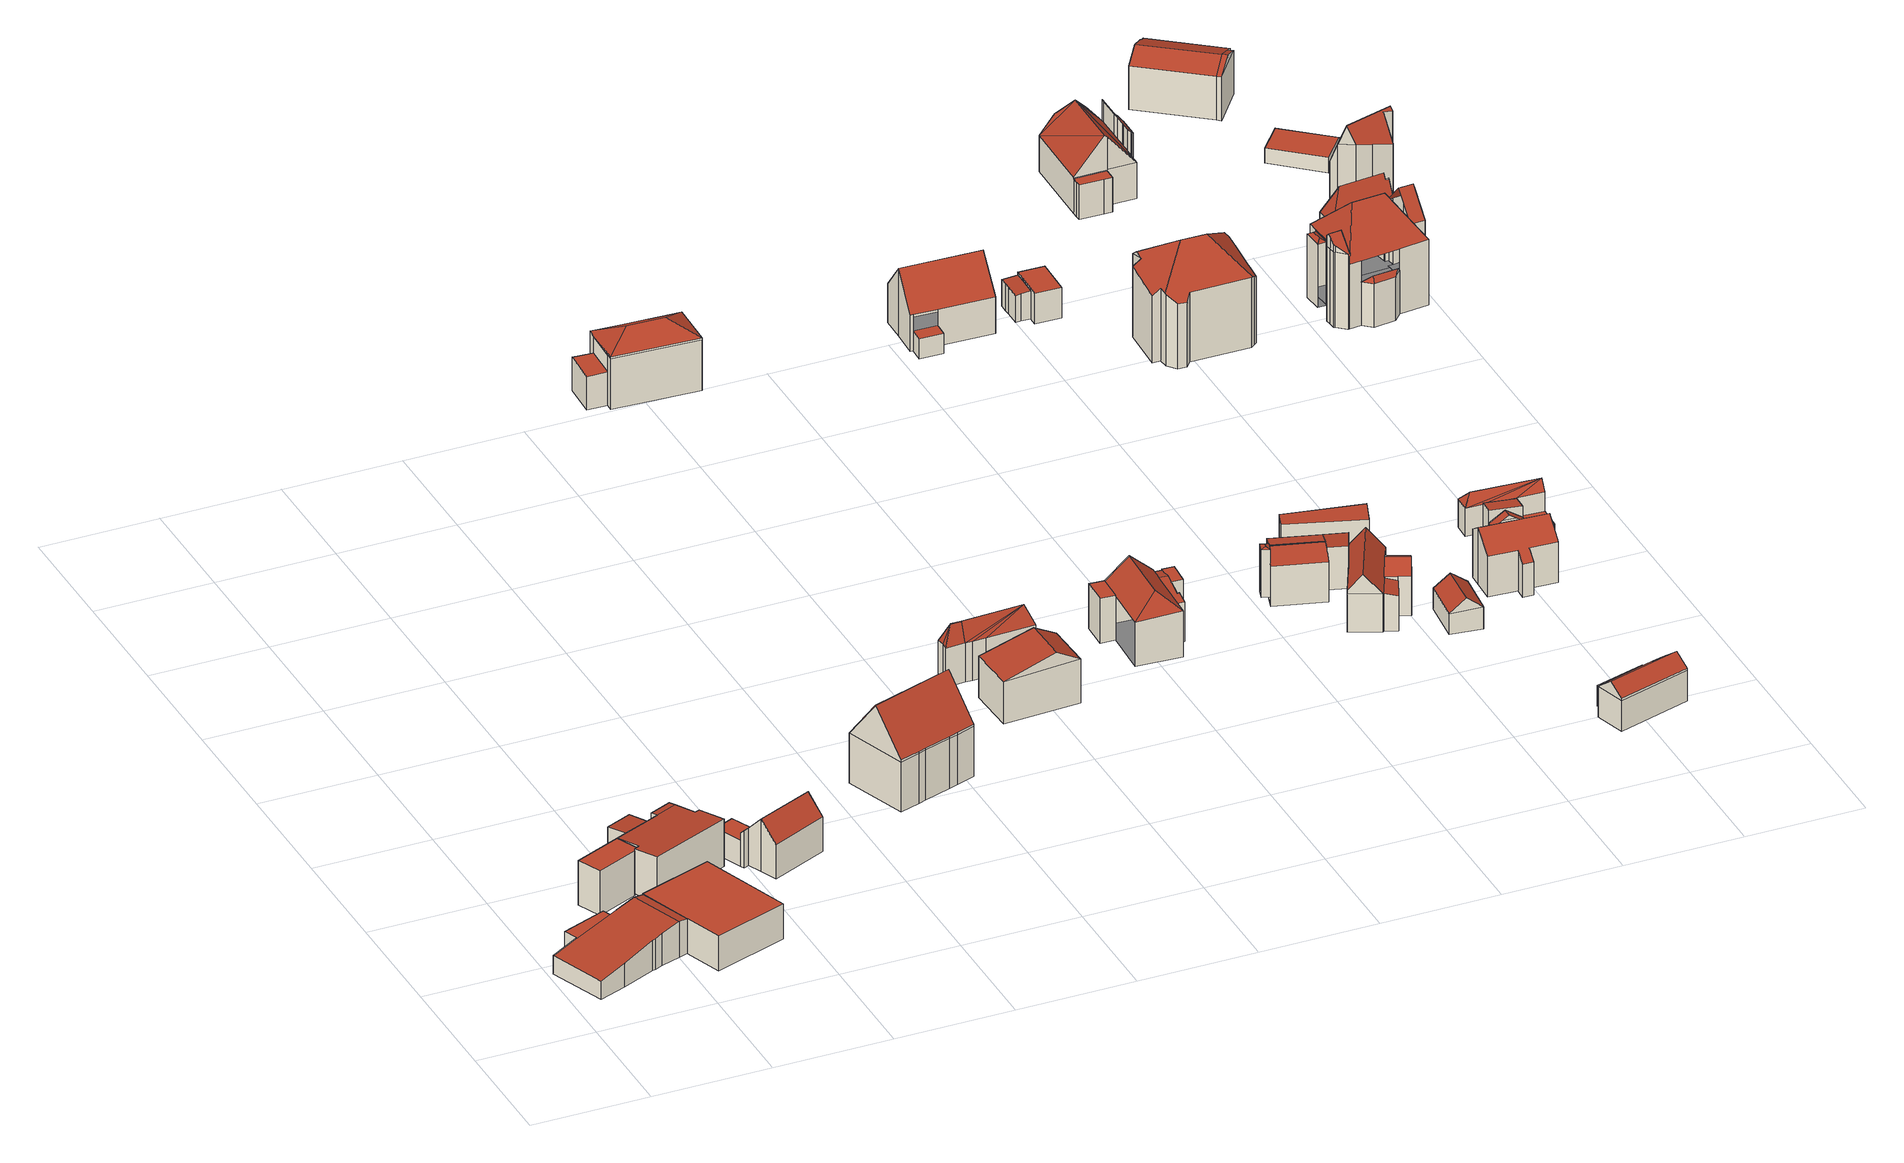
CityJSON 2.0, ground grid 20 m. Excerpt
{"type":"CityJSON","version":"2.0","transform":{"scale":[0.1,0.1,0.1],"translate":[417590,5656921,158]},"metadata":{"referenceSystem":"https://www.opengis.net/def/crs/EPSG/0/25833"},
"CityObjects":{
"building1":{"type":"Building","attributes":{"Gemeindeschluessel":14612000,"Geometrietyp2DReferenz":"3000","function":"31001_9998","roofType":"9999"},"children":["building1-1","building1-2","building1-3"]},
"building1-1":{"type":"BuildingPart","attributes":{"Dachtyp_tdc":"tdcGableRoof","Dachneigung":10.63,"QualitaetDacherkennung":20,"Geometrietyp2DReferenz":"3000","measuredHeight":6.33,"roofType":"3100"},"parents":["building1"],"geometry":[{"type":"MultiSurface","lod":"2","boundaries":[[[0,1,2,3]],[[1,4,5,2]],[[4,6,7,5]],[[6,8,9,7]],[[8,10,11,9]],[[10,12,13,11]],[[12,14,15,13]],[[16,17,18,19,20]],[[17,21,22,18]],[[21,23,24,22]],[[0,25,23,21]],[[25,0,3,26]],[[21,17,16,27,28,14,12,10,8,6,4,1,0]],[[3,2,5,7,9,11,13,15,29,19,18,22,24,26]]],"semantics":{"surfaces":[{"type":"WallSurface"},{"type":"RoofSurface"},{"type":"GroundSurface"}],"values":[0,0,0,0,0,0,0,0,0,0,1,0,1,2]}}]},
"building1-2":{"type":"BuildingPart","attributes":{"Dachtyp_tdc":"tdcPolyFlatRoof","Dachneigung":0,"QualitaetDacherkennung":74,"Geometrietyp2DReferenz":"3000","measuredHeight":4.23,"roofType":"1000"},"parents":["building1"],"geometry":[{"type":"MultiSurface","lod":"2","boundaries":[[[30,31,32,15,14]],[[31,33,34,32]],[[33,35,18,34]],[[35,20,19,18]],[[20,35,33,31,30,36,27]],[[29,15,32,34,18,19]]],"semantics":{"surfaces":[{"type":"WallSurface"},{"type":"RoofSurface"},{"type":"GroundSurface"}],"values":[0,0,0,0,1,2]}}]},
"building1-3":{"type":"BuildingPart","attributes":{"Dachtyp_tdc":"tdcPolyFlatRoof","Dachneigung":0,"QualitaetDacherkennung":78,"Geometrietyp2DReferenz":"3000","measuredHeight":6.19,"roofType":"1000"},"parents":["building1"],"geometry":[{"type":"MultiSurface","lod":"2","boundaries":[[[37,38,39,40]],[[38,41,25,26,39]],[[42,43,44,24,23]],[[43,37,40,44]],[[43,42,41,38,37]],[[40,39,26,24,44]]],"semantics":{"surfaces":[{"type":"WallSurface"},{"type":"RoofSurface"},{"type":"GroundSurface"}],"values":[0,0,0,0,1,2]}}]},
"building2":{"type":"Building","attributes":{"Dachtyp_tdc":"tdcPolyFlatRoof","Gemeindeschluessel":14612000,"Dachneigung":0,"QualitaetDacherkennung":51,"Geometrietyp2DReferenz":"3000","measuredHeight":7.93,"function":"31001_9998","roofType":"1000"},"geometry":[{"type":"Solid","lod":"2","boundaries":[[[[45,46,47,48]],[[46,49,50,47]],[[49,51,52,50]],[[51,53,54,52]],[[53,45,48,54]],[[53,51,49,46,45]],[[48,47,50,52,54]]]],"semantics":{"surfaces":[{"type":"WallSurface"},{"type":"RoofSurface"},{"type":"GroundSurface"}],"values":[[0,0,0,0,0,1,2]]}}]},
"building3":{"type":"Building","attributes":{"Dachtyp_tdc":"tdcPolyFlatRoof","Gemeindeschluessel":14612000,"Dachneigung":5.82,"QualitaetDacherkennung":84,"Geometrietyp2DReferenz":"3000","measuredHeight":3.31,"function":"31001_9998","roofType":"2100"},"geometry":[{"type":"Solid","lod":"2","boundaries":[[[[55,56,57,58]],[[56,59,60,57]],[[59,61,62,60]],[[61,55,58,62]],[[61,59,56,55]],[[58,57,60,62]]]],"semantics":{"surfaces":[{"type":"WallSurface"},{"type":"RoofSurface"},{"type":"GroundSurface"}],"values":[[0,0,0,0,1,2]]}}]},
"building4":{"type":"Building","attributes":{"Gemeindeschluessel":14612000,"Geometrietyp2DReferenz":"3000","function":"31001_9998","roofType":"9999"},"children":["building4-1","building4-2"]},
"building4-1":{"type":"BuildingPart","attributes":{"Dachtyp_tdc":"tdcPolyFlatRoof","Dachneigung":6.42,"QualitaetDacherkennung":58,"Geometrietyp2DReferenz":"3000","measuredHeight":7.51,"roofType":"2100"},"parents":["building4"],"geometry":[{"type":"MultiSurface","lod":"2","boundaries":[[[63,64,65,66]],[[64,67,68,65]],[[67,69,70,68]],[[69,67,64,63]],[[66,65,68,70]]],"semantics":{"surfaces":[{"type":"WallSurface"},{"type":"RoofSurface"},{"type":"GroundSurface"}],"values":[0,0,0,1,2]}}]},
"building4-2":{"type":"BuildingPart","attributes":{"Dachtyp_tdc":"tdcPolyFlatRoof","Dachneigung":5.63,"QualitaetDacherkennung":67,"Geometrietyp2DReferenz":"3000","measuredHeight":8.42,"roofType":"2100"},"parents":["building4"],"geometry":[{"type":"MultiSurface","lod":"2","boundaries":[[[71,72,73,74]],[[72,75,76,73]],[[75,49,77,76]],[[49,55,78,77]],[[55,61,79,78]],[[61,63,66,79]],[[69,80,81,70]],[[80,82,83,81]],[[82,84,85,83]],[[84,71,74,85]],[[84,82,80,69,63,61,55,49,75,72,71]],[[74,73,76,77,78,79,66,70,81,83,85]]],"semantics":{"surfaces":[{"type":"WallSurface"},{"type":"RoofSurface"},{"type":"GroundSurface"}],"values":[0,0,0,0,0,0,0,0,0,0,1,2]}}]},
"building5":{"type":"Building","attributes":{"Gemeindeschluessel":14612000,"Geometrietyp2DReferenz":"3000","function":"31001_9998","roofType":"9999"},"children":["building5-1","building5-2"]},
"building5-1":{"type":"BuildingPart","attributes":{"Dachtyp_tdc":"tdcGableRoof","Dachneigung":46.03,"QualitaetDacherkennung":77,"Geometrietyp2DReferenz":"3000","measuredHeight":9.3,"roofType":"3100"},"parents":["building5"],"geometry":[{"type":"MultiSurface","lod":"2","boundaries":[[[86,87,88,89,90]],[[87,91,92,88]],[[91,93,94,92]],[[93,95,96,94]],[[95,97,98,96]],[[97,99,100,98]],[[99,101,102,100]],[[101,103,104,105,102]],[[97,95,93,91]],[[91,87,86,103,101,99,97]],[[105,89,88,92,94,96,98,100,102]]],"semantics":{"surfaces":[{"type":"WallSurface"},{"type":"RoofSurface"},{"type":"GroundSurface"}],"values":[0,0,0,0,0,0,0,0,1,1,2]}}]},
"building5-2":{"type":"BuildingPart","attributes":{"Dachtyp_tdc":"tdcPolyFlatRoof","Dachneigung":0,"QualitaetDacherkennung":67,"Geometrietyp2DReferenz":"3000","measuredHeight":4.67,"roofType":"1000"},"parents":["building5"],"geometry":[{"type":"MultiSurface","lod":"2","boundaries":[[[104,106,107,105]],[[106,108,109,107]],[[106,104,90,108]],[[109,89,105,107]],[[108,90,89,109]]],"semantics":{"surfaces":[{"type":"WallSurface"},{"type":"RoofSurface"},{"type":"GroundSurface"}],"values":[0,0,1,2,0]}}]},
"building6":{"type":"Building","attributes":{"Dachtyp_tdc":"tdcFreeFormRoof","Gemeindeschluessel":14612000,"Dachneigung":52.58,"QualitaetDacherkennung":68,"Geometrietyp2DReferenz":"3000","measuredHeight":16.44,"function":"31001_9998","roofType":"5000"},"geometry":[{"type":"Solid","lod":"2","boundaries":[[[[110,111,112,113]],[[111,114,115,112]],[[114,116,117,115]],[[116,118,119,117]],[[118,120,121,119]],[[120,122,123,121]],[[122,124,125,123]],[[124,110,113,125]],[[110,124,126,127]],[[126,128,129,130,131,132,133,127]],[[110,127,133,111]],[[111,133,132,114]],[[114,132,131,116]],[[116,131,130,118]],[[118,130,129,120]],[[120,129,128,122]],[[122,128,126,124]],[[113,112,115,117,119,121,123,125]]]],"semantics":{"surfaces":[{"type":"WallSurface"},{"type":"RoofSurface"},{"type":"GroundSurface"}],"values":[[0,0,0,0,0,0,0,0,1,1,0,0,0,0,0,0,0,2]]}}]},
"building7":{"type":"Building","attributes":{"Gemeindeschluessel":14612000,"Geometrietyp2DReferenz":"3000","function":"31001_9998","roofType":"9999"},"children":["building7-1","building7-2","building7-3"]},
"building7-1":{"type":"BuildingPart","attributes":{"Dachtyp_tdc":"tdcPolyFlatRoof","Dachneigung":4.5,"QualitaetDacherkennung":68,"Geometrietyp2DReferenz":"3000","measuredHeight":5.54,"roofType":"2100"},"parents":["building7"],"geometry":[{"type":"MultiSurface","lod":"2","boundaries":[[[134,135,136,137]],[[135,138,139,136]],[[140,134,137,141]],[[140,138,135,134]],[[137,136,139,141]]],"semantics":{"surfaces":[{"type":"WallSurface"},{"type":"RoofSurface"},{"type":"GroundSurface"}],"values":[0,0,0,1,2]}}]},
"building7-2":{"type":"BuildingPart","attributes":{"Dachtyp_tdc":"tdcHipRoof","Dachneigung":31,"QualitaetDacherkennung":92,"Geometrietyp2DReferenz":"3000","measuredHeight":11.63,"roofType":"3200"},"parents":["building7"],"geometry":[{"type":"MultiSurface","lod":"2","boundaries":[[[142,143,144,145,146]],[[147,148,149,150,151]],[[148,152,140,141,149]],[[153,154,155,139,138]],[[154,156,157,155]],[[156,142,146,157]],[[148,147,158,159,160]],[[161,154,162]],[[159,161,162,160]],[[154,153,152,148,160,162]],[[156,161,159,142]],[[154,161,156]],[[142,159,158,143]],[[143,158,147]],[[146,145,150,149,141,139,155,157]]],"semantics":{"surfaces":[{"type":"WallSurface"},{"type":"RoofSurface"},{"type":"GroundSurface"}],"values":[0,0,0,0,0,0,1,1,1,1,0,0,0,0,2]}}]},
"building7-3":{"type":"BuildingPart","attributes":{"Dachtyp_tdc":"tdcPolyFlatRoof","Dachneigung":0,"QualitaetDacherkennung":64,"Geometrietyp2DReferenz":"3000","measuredHeight":5.93,"roofType":"1000"},"parents":["building7"],"geometry":[{"type":"MultiSurface","lod":"2","boundaries":[[[163,164,165,166]],[[164,151,150,165]],[[144,163,166,145]],[[144,151,164,163]],[[166,165,150,145]]],"semantics":{"surfaces":[{"type":"WallSurface"},{"type":"RoofSurface"},{"type":"GroundSurface"}],"values":[0,0,0,1,2]}}]},
"building8":{"type":"Building","attributes":{"Dachtyp_tdc":"tdcFreeFormRoof","Gemeindeschluessel":14612000,"Dachneigung":68.74,"QualitaetDacherkennung":5,"Geometrietyp2DReferenz":"3000","measuredHeight":10.21,"function":"31001_9998","roofType":"5000"},"geometry":[{"type":"Solid","lod":"2","boundaries":[[[[167,168,169,170]],[[168,171,172,169]],[[171,173,174,172]],[[173,175,176,174]],[[175,177,178,176]],[[177,179,180,178]],[[179,181,182,180]],[[181,183,184,182]],[[183,185,186,184]],[[185,167,170,186]],[[167,187,188]],[[185,187,167]],[[183,187,185]],[[187,183,181]],[[187,181,179]],[[179,188,187]],[[179,189,188]],[[177,189,179]],[[175,189,177]],[[189,175,173]],[[190,189,173,171]],[[190,171,168]],[[188,189,190,168,167]],[[170,169,172,174,176,178,180,182,184,186]]]],"semantics":{"surfaces":[{"type":"WallSurface"},{"type":"RoofSurface"},{"type":"GroundSurface"}],"values":[[0,0,0,0,0,0,0,0,0,0,1,1,1,1,1,1,1,1,1,1,1,1,1,2]]}}]},
"building9":{"type":"Building","attributes":{"Dachtyp_tdc":"tdcHipAndGableRoof","Gemeindeschluessel":14612000,"Dachneigung":16.81,"QualitaetDacherkennung":44,"Geometrietyp2DReferenz":"3000","measuredHeight":10.06,"function":"31001_9998","roofType":"5000"},"geometry":[{"type":"Solid","lod":"2","boundaries":[[[[191,192,193,194]],[[192,195,196,193]],[[195,197,198,196]],[[197,191,194,198]],[[195,192,199]],[[191,197,200]],[[192,191,200,199]],[[197,195,199,200]],[[194,193,196,198]]]],"semantics":{"surfaces":[{"type":"WallSurface"},{"type":"RoofSurface"},{"type":"GroundSurface"}],"values":[[0,0,0,0,1,0,1,1,2]]}}]},
"building10":{"type":"Building","attributes":{"Gemeindeschluessel":14612000,"Geometrietyp2DReferenz":"3000","function":"31001_9998","roofType":"9999"},"children":["building10-1","building10-2","building10-3","building10-4"]},
"building10-1":{"type":"BuildingPart","attributes":{"Dachtyp_tdc":"tdcPolyFlatRoof","Dachneigung":0,"QualitaetDacherkennung":76,"Geometrietyp2DReferenz":"3000","measuredHeight":7.84,"roofType":"1000"},"parents":["building10"],"geometry":[{"type":"MultiSurface","lod":"2","boundaries":[[[201,202,203,204]],[[202,205,206,203]],[[207,201,204,208,209]],[[207,210,211,205,202,201]],[[204,203,206,212,208]]],"semantics":{"surfaces":[{"type":"WallSurface"},{"type":"RoofSurface"},{"type":"GroundSurface"}],"values":[0,0,0,1,2]}}]},
"building10-2":{"type":"BuildingPart","attributes":{"Dachtyp_tdc":"tdcHipAndGableRoof","Dachneigung":41.83,"QualitaetDacherkennung":88,"Geometrietyp2DReferenz":"3000","measuredHeight":11.37,"roofType":"5000"},"parents":["building10"],"geometry":[{"type":"MultiSurface","lod":"2","boundaries":[[[213,214,215,216]],[[217,218,219,220,221]],[[214,213,222]],[[218,217,223]],[[213,224,225,226,218,223,222]],[[217,227,214,222,223]],[[220,228,229,216,215,230,221]]],"semantics":{"surfaces":[{"type":"WallSurface"},{"type":"RoofSurface"},{"type":"GroundSurface"}],"values":[0,0,1,0,1,1,2]}}]},
"building10-3":{"type":"BuildingPart","attributes":{"Dachtyp_tdc":"tdcPolyFlatRoof","Dachneigung":0,"QualitaetDacherkennung":73,"Geometrietyp2DReferenz":"3000","measuredHeight":7.86,"roofType":"1000"},"parents":["building10"],"geometry":[{"type":"MultiSurface","lod":"2","boundaries":[[[231,232,233,230,227]],[[232,234,235,233]],[[234,236,217,221,235]],[[236,234,232,231]],[[230,233,235,221]]],"semantics":{"surfaces":[{"type":"WallSurface"},{"type":"RoofSurface"},{"type":"GroundSurface"}],"values":[0,0,0,1,2]}}]},
"building10-4":{"type":"BuildingPart","attributes":{"Dachtyp_tdc":"tdcGableRoof","Dachneigung":10.78,"QualitaetDacherkennung":42,"Geometrietyp2DReferenz":"3000","measuredHeight":8.13,"roofType":"3100"},"parents":["building10"],"geometry":[{"type":"MultiSurface","lod":"2","boundaries":[[[237,238,206,205]],[[237,239,240,238]],[[239,241,242,240]],[[241,243,229,242]],[[219,209,208,220]],[[244,224,243,241,239,237,205,245]],[[245,210,209,219,226,244]],[[212,206,238,240,242,229,228,220,208]]],"semantics":{"surfaces":[{"type":"WallSurface"},{"type":"RoofSurface"},{"type":"GroundSurface"}],"values":[0,0,0,0,0,1,1,2]}}]},
"building11":{"type":"Building","attributes":{"Gemeindeschluessel":14612000,"Geometrietyp2DReferenz":"3000","function":"31001_9998","roofType":"9999"},"children":["building11-1","building11-2"]},
"building11-1":{"type":"BuildingPart","attributes":{"Dachtyp_tdc":"tdcPolyFlatRoof","Dachneigung":0,"QualitaetDacherkennung":66,"Geometrietyp2DReferenz":"3000","measuredHeight":3.44,"roofType":"1000"},"parents":["building11"],"geometry":[{"type":"MultiSurface","lod":"2","boundaries":[[[246,247,248,249]],[[247,250,251,248]],[[252,253,254,255]],[[253,246,249,254]],[[253,252,250,247,246]],[[249,248,251,255,254]]],"semantics":{"surfaces":[{"type":"WallSurface"},{"type":"RoofSurface"},{"type":"GroundSurface"}],"values":[0,0,0,0,1,2]}}]},
"building11-2":{"type":"BuildingPart","attributes":{"Dachtyp_tdc":"tdcGableRoof","Dachneigung":49.55,"QualitaetDacherkennung":73,"Geometrietyp2DReferenz":"3000","measuredHeight":11.95,"roofType":"3100"},"parents":["building11"],"geometry":[{"type":"MultiSurface","lod":"2","boundaries":[[[256,257,258,259]],[[257,260,254,258]],[[260,261,252,255,254]],[[262,263,264,251,250]],[[263,265,266,264]],[[265,267,268,266]],[[267,269,270,268]],[[269,256,259,270]],[[265,263,262,261,260,257,256]],[[256,269,267,265]],[[259,258,254,255,251,264,266,268,270]]],"semantics":{"surfaces":[{"type":"WallSurface"},{"type":"RoofSurface"},{"type":"GroundSurface"}],"values":[0,0,0,0,0,0,0,0,1,1,2]}}]},
"building12":{"type":"Building","attributes":{"Dachtyp_tdc":"tdcPolyFlatRoof","Gemeindeschluessel":14612000,"Dachneigung":4.92,"QualitaetDacherkennung":69,"Geometrietyp2DReferenz":"3000","measuredHeight":4.92,"function":"31001_9998","roofType":"2100"},"geometry":[{"type":"Solid","lod":"2","boundaries":[[[[271,272,273,274]],[[272,275,276,273]],[[275,277,278,276]],[[277,279,280,278]],[[279,281,282,280]],[[281,283,284,282]],[[283,285,286,284]],[[285,287,288,286]],[[287,271,274,288]],[[287,285,283,281,279,277,275,272,271]],[[274,273,276,278,280,282,284,286,288]]]],"semantics":{"surfaces":[{"type":"WallSurface"},{"type":"RoofSurface"},{"type":"GroundSurface"}],"values":[[0,0,0,0,0,0,0,0,0,1,2]]}}]},
"building13":{"type":"Building","attributes":{"Dachtyp_tdc":"tdcPolyFlatRoof","Gemeindeschluessel":14612000,"Dachneigung":0,"QualitaetDacherkennung":86,"Geometrietyp2DReferenz":"3000","measuredHeight":5.42,"function":"31001_9998","roofType":"1000"},"geometry":[{"type":"Solid","lod":"2","boundaries":[[[[289,290,288,291]],[[290,292,286,288]],[[292,293,284,286]],[[293,294,295,284]],[[294,296,297,295]],[[296,289,291,297]],[[296,294,293,292,290,289]],[[291,288,286,284,295,297]]]],"semantics":{"surfaces":[{"type":"WallSurface"},{"type":"RoofSurface"},{"type":"GroundSurface"}],"values":[[0,0,0,0,0,0,1,2]]}}]},
"building14":{"type":"Building","attributes":{"Dachtyp_tdc":"tdcFreeFormRoof","Gemeindeschluessel":14612000,"Dachneigung":23,"QualitaetDacherkennung":28,"Geometrietyp2DReferenz":"3000","measuredHeight":8.69,"function":"31001_9998","roofType":"5000"},"geometry":[{"type":"Solid","lod":"2","boundaries":[[[[298,299,300,301]],[[299,302,303,300]],[[302,304,305,303]],[[304,298,301,305]],[[306,307,304,302]],[[306,302,299]],[[307,306,299,298]],[[307,298,304]],[[301,300,303,305]]]],"semantics":{"surfaces":[{"type":"WallSurface"},{"type":"RoofSurface"},{"type":"GroundSurface"}],"values":[[0,0,0,0,1,1,1,1,2]]}}]},
"building15":{"type":"Building","attributes":{"Dachtyp_tdc":"tdcGableRoof","Gemeindeschluessel":14612000,"Dachneigung":14.79,"QualitaetDacherkennung":58,"Geometrietyp2DReferenz":"3000","measuredHeight":8.13,"function":"31001_9998","roofType":"3100"},"geometry":[{"type":"Solid","lod":"2","boundaries":[[[[308,309,310]],[[311,312,313]],[[314,315,316,317,318,319,320,321]],[[308,310,315,314]],[[310,322,316,315]],[[322,323,317,316]],[[323,324,318,317]],[[324,325,319,318]],[[325,311,320,319]],[[311,313,321,320]],[[313,308,314,321]],[[313,312,326,327,328,309,308]],[[329,330,327,326,331]],[[324,329,331,325]],[[325,331,326,312,311]],[[323,330,329,324]],[[322,328,327,330,323]],[[310,309,328,322]]]],"semantics":{"surfaces":[{"type":"WallSurface"},{"type":"GroundSurface"},{"type":"RoofSurface"}],"values":[[0,0,1,0,0,0,0,0,0,0,0,2,2,0,0,0,0,0]]}}]},
"building16":{"type":"Building","attributes":{"Dachtyp_tdc":"tdcPolyFlatRoof","Gemeindeschluessel":14612000,"Dachneigung":4.11,"QualitaetDacherkennung":66,"Geometrietyp2DReferenz":"3000","measuredHeight":5.34,"function":"31001_9998","roofType":"2100"},"geometry":[{"type":"Solid","lod":"2","boundaries":[[[[332,333,334,335]],[[333,336,337,334]],[[336,338,339,337]],[[338,332,335,339]],[[338,336,333,332]],[[335,334,337,339]]]],"semantics":{"surfaces":[{"type":"WallSurface"},{"type":"RoofSurface"},{"type":"GroundSurface"}],"values":[[0,0,0,0,1,2]]}}]},
"building17":{"type":"Building","attributes":{"Dachtyp_tdc":"tdcPolyFlatRoof","Gemeindeschluessel":14612000,"Dachneigung":7.61,"QualitaetDacherkennung":61,"Geometrietyp2DReferenz":"3000","measuredHeight":7.52,"function":"31001_9998","roofType":"2100"},"geometry":[{"type":"Solid","lod":"2","boundaries":[[[[340,341,342,343]],[[341,332,344,342]],[[332,345,346,344]],[[345,347,348,346]],[[347,340,343,348]],[[347,345,332,341,340]],[[343,342,344,346,348]]]],"semantics":{"surfaces":[{"type":"WallSurface"},{"type":"RoofSurface"},{"type":"GroundSurface"}],"values":[[0,0,0,0,0,1,2]]}}]},
"building18":{"type":"Building","attributes":{"Gemeindeschluessel":14612000,"Geometrietyp2DReferenz":"3000","function":"31001_9998","roofType":"9999"},"children":["building18-1","building18-2","building18-3"]},
"building18-1":{"type":"BuildingPart","attributes":{"Dachtyp_tdc":"tdcGableRoof","Dachneigung":50.15,"QualitaetDacherkennung":68,"Geometrietyp2DReferenz":"3000","measuredHeight":10.22,"roofType":"3100"},"parents":["building18"],"geometry":[{"type":"MultiSurface","lod":"2","boundaries":[[[349,350,351,352]],[[350,353,354,351]],[[353,355,356,354]],[[355,357,358,356]],[[359,360,361,362]],[[360,363,364,361]],[[363,349,352,364]],[[365,366,367,368,369,370]],[[359,371,357,355,369,368,360]],[[353,370,369,355]],[[350,365,370,353]],[[363,367,366,349]],[[360,368,367,363]],[[349,366,365,350]],[[352,351,354,356,358,372,362,361,364]]],"semantics":{"surfaces":[{"type":"WallSurface"},{"type":"RoofSurface"},{"type":"GroundSurface"}],"values":[0,0,0,0,0,0,0,1,1,0,0,0,0,0,2]}}]},
"building18-2":{"type":"BuildingPart","attributes":{"Dachtyp_tdc":"tdcGableRoof","Dachneigung":30.08,"QualitaetDacherkennung":76,"Geometrietyp2DReferenz":"3000","measuredHeight":8.55,"roofType":"3100"},"parents":["building18"],"geometry":[{"type":"MultiSurface","lod":"2","boundaries":[[[373,374,375,358,357]],[[374,376,377,375]],[[376,378,379,380,377]],[[378,376,381,382,383]],[[373,382,381,374]],[[381,376,374]],[[383,382,373]],[[380,372,358,375,377]]],"semantics":{"surfaces":[{"type":"WallSurface"},{"type":"RoofSurface"},{"type":"GroundSurface"}],"values":[0,0,0,1,1,0,0,2]}}]},
"building18-3":{"type":"BuildingPart","attributes":{"Dachtyp_tdc":"tdcPolyFlatRoof","Dachneigung":11.2,"QualitaetDacherkennung":64,"Geometrietyp2DReferenz":"3000","measuredHeight":6.67,"roofType":"2100"},"parents":["building18"],"geometry":[{"type":"MultiSurface","lod":"2","boundaries":[[[384,359,362,385]],[[379,384,385,380]],[[379,371,359,384]],[[385,362,372,380]]],"semantics":{"surfaces":[{"type":"WallSurface"},{"type":"RoofSurface"},{"type":"GroundSurface"}],"values":[0,0,1,2]}}]},
"building19":{"type":"Building","attributes":{"Dachtyp_tdc":"tdcPolyFlatRoof","Gemeindeschluessel":14612000,"Dachneigung":8.12,"QualitaetDacherkennung":77,"Geometrietyp2DReferenz":"3000","measuredHeight":4.49,"function":"31001_9998","roofType":"2100"},"geometry":[{"type":"Solid","lod":"2","boundaries":[[[[386,387,388,389]],[[387,390,391,388]],[[390,392,393,391]],[[392,386,389,393]],[[392,390,387,386]],[[389,388,391,393]]]],"semantics":{"surfaces":[{"type":"WallSurface"},{"type":"RoofSurface"},{"type":"GroundSurface"}],"values":[[0,0,0,0,1,2]]}}]},
"building20":{"type":"Building","attributes":{"Dachtyp_tdc":"tdcFreeFormRoof","Gemeindeschluessel":14612000,"Dachneigung":38.2,"QualitaetDacherkennung":65,"Geometrietyp2DReferenz":"3000","measuredHeight":17.54,"function":"31001_9998","roofType":"5000"},"geometry":[{"type":"Solid","lod":"2","boundaries":[[[[394,395,396,397]],[[395,398,399,396]],[[398,400,401,399]],[[400,402,403,401]],[[402,404,405,403]],[[404,406,407,405]],[[406,408,409,407]],[[408,410,411,409]],[[410,412,413,411]],[[412,414,415,413]],[[414,416,417,415]],[[416,418,419,417]],[[418,420,421,419]],[[420,422,423,421]],[[422,424,425,423]],[[424,426,427,425]],[[426,428,429,427]],[[428,430,431,429]],[[430,432,433,431]],[[432,434,435,433]],[[434,394,397,435]],[[428,426,424,422,420,436,437,438,430]],[[439,440,406,404,402,400,441]],[[437,436,418,416,414,412,410,408,440,439]],[[432,438,437,439,441,398,395,394,434]],[[400,398,441]],[[408,406,440]],[[420,418,436]],[[432,430,438]],[[397,396,399,401,403,405,407,409,411,413,415,417,419,421,423,425,427,429,431,433,435]]]],"semantics":{"surfaces":[{"type":"WallSurface"},{"type":"RoofSurface"},{"type":"GroundSurface"}],"values":[[0,0,0,0,0,0,0,0,0,0,0,0,0,0,0,0,0,0,0,0,0,1,1,1,1,0,0,0,0,2]]}}]},
"building21":{"type":"Building","attributes":{"Dachtyp_tdc":"tdcGableRoof","Gemeindeschluessel":14612000,"Dachneigung":37.98,"QualitaetDacherkennung":92,"Geometrietyp2DReferenz":"3000","measuredHeight":5.88,"function":"31001_9998","roofType":"3100"},"geometry":[{"type":"Solid","lod":"2","boundaries":[[[[442,443,444,445]],[[443,446,447,444]],[[446,448,449,447]],[[448,442,445,449]],[[446,443,450]],[[442,448,451]],[[443,442,451,450]],[[448,446,450,451]],[[445,444,447,449]]]],"semantics":{"surfaces":[{"type":"WallSurface"},{"type":"RoofSurface"},{"type":"GroundSurface"}],"values":[[0,0,0,0,0,0,1,1,2]]}}]},
"building22":{"type":"Building","attributes":{"Gemeindeschluessel":14612000,"Geometrietyp2DReferenz":"3000","function":"31001_9998","roofType":"9999"},"children":["building22-1","building22-2","building22-3"]},
"building22-1":{"type":"BuildingPart","attributes":{"Dachtyp_tdc":"tdcGableAndHippedGRoof","Dachneigung":49.64,"QualitaetDacherkennung":66,"Geometrietyp2DReferenz":"3000","measuredHeight":12.5,"roofType":"9999"},"parents":["building22"],"geometry":[{"type":"MultiSurface","lod":"2","boundaries":[[[452,453,454,455]],[[456,457,458,459]],[[457,460,461,458]],[[460,462,463,461]],[[462,464,465,466,463]],[[467,452,455,468,469]],[[470,471,472,473]],[[474,473,472]],[[475,473,474]],[[474,476,475]],[[453,470,473]],[[473,460,457,456,453]],[[475,477,478,460,473]],[[464,477,475,476,467]],[[462,478,477,464]],[[467,476,474,452]],[[452,474,472,471,470,453]],[[460,478,462]],[[455,454,459,458,461,463,466,468]]],"semantics":{"surfaces":[{"type":"WallSurface"},{"type":"RoofSurface"},{"type":"GroundSurface"}],"values":[0,0,0,0,0,0,1,1,1,1,1,1,1,0,0,0,0,0,2]}}]},
"building22-2":{"type":"BuildingPart","attributes":{"Dachtyp_tdc":"tdcPolyFlatRoof","Dachneigung":0,"QualitaetDacherkennung":69,"Geometrietyp2DReferenz":"3000","measuredHeight":6.09,"roofType":"1000"},"parents":["building22"],"geometry":[{"type":"MultiSurface","lod":"2","boundaries":[[[465,479,480,466]],[[479,481,482,480]],[[481,483,484,482]],[[483,485,486,484]],[[485,469,468,486]],[[469,485,483,481,479,465]],[[466,480,482,484,486,468]]],"semantics":{"surfaces":[{"type":"WallSurface"},{"type":"RoofSurface"},{"type":"GroundSurface"}],"values":[0,0,0,0,0,1,2]}}]},
"building22-3":{"type":"BuildingPart","attributes":{"Dachtyp_tdc":"tdcPolyFlatRoof","Dachneigung":46.26,"QualitaetDacherkennung":83,"Geometrietyp2DReferenz":"3000","measuredHeight":10.06,"roofType":"2100"},"parents":["building22"],"geometry":[{"type":"MultiSurface","lod":"2","boundaries":[[[487,488,489,454,453]],[[488,490,491,489]],[[490,492,493,491]],[[492,494,495,493]],[[494,496,497,495]],[[496,498,499,497]],[[498,500,501,499]],[[500,502,503,501]],[[502,504,456,459,503]],[[504,502,500,498,496,494,492,490,488,487]],[[454,489,491,493,495,497,499,501,503,459]]],"semantics":{"surfaces":[{"type":"WallSurface"},{"type":"RoofSurface"},{"type":"GroundSurface"}],"values":[0,0,0,0,0,0,0,0,0,1,2]}}]},
"building23":{"type":"Building","attributes":{"Gemeindeschluessel":14612000,"Geometrietyp2DReferenz":"3000","function":"31001_9998","roofType":"9999"},"children":["building23-1","building23-2"]},
"building23-1":{"type":"BuildingPart","attributes":{"Dachtyp_tdc":"tdcPolyFlatRoof","Dachneigung":6.66,"QualitaetDacherkennung":57,"Geometrietyp2DReferenz":"3000","measuredHeight":3.93,"roofType":"2100"},"parents":["building23"],"geometry":[{"type":"MultiSurface","lod":"2","boundaries":[[[505,506,507,508]],[[506,509,510,507]],[[509,511,512,510]],[[509,506,505,511]],[[512,508,507,510]]],"semantics":{"surfaces":[{"type":"WallSurface"},{"type":"RoofSurface"},{"type":"GroundSurface"}],"values":[0,0,0,1,2]}}]},
"building23-2":{"type":"BuildingPart","attributes":{"Dachtyp_tdc":"tdcGableRoof","Dachneigung":37.58,"QualitaetDacherkennung":73,"Geometrietyp2DReferenz":"3000","measuredHeight":7.67,"roofType":"3100"},"parents":["building23"],"geometry":[{"type":"MultiSurface","lod":"2","boundaries":[[[513,514,515,516]],[[514,517,505,508,515]],[[518,519,520,512,511]],[[519,521,522,520]],[[521,513,516,522]],[[523,524,525,526]],[[517,514,525,524,519,518]],[[513,526,525,514]],[[521,523,526,513]],[[519,524,523,521]],[[516,515,508,512,520,522]]],"semantics":{"surfaces":[{"type":"WallSurface"},{"type":"RoofSurface"},{"type":"GroundSurface"}],"values":[0,0,0,0,0,1,1,0,0,0,2]}}]},
"building24":{"type":"Building","attributes":{"Gemeindeschluessel":14612000,"Geometrietyp2DReferenz":"3000","function":"31001_9998","roofType":"9999"},"children":["building24-1","building24-2"]},
"building24-1":{"type":"BuildingPart","attributes":{"Dachtyp_tdc":"tdcGableRoof","Dachneigung":37.1,"QualitaetDacherkennung":83,"Geometrietyp2DReferenz":"3000","measuredHeight":10.08,"roofType":"3100"},"parents":["building24"],"geometry":[{"type":"MultiSurface","lod":"2","boundaries":[[[527,528,529,530,531]],[[528,532,533,529]],[[532,534,535,533]],[[534,536,537,535]],[[536,538,539,537]],[[538,540,541,539]],[[540,542,543,541]],[[542,544,545,543]],[[544,546,547,545]],[[546,548,549,547]],[[548,550,551,549]],[[550,552,553,551]],[[552,554,553]],[[548,546,544,542,540,538,536,534]],[[534,532,528,527,555,556,552,550,548]],[[530,529,533,535,537,539,541,543,545,547,549,551,553]]],"semantics":{"surfaces":[{"type":"WallSurface"},{"type":"RoofSurface"},{"type":"GroundSurface"}],"values":[0,0,0,0,0,0,0,0,0,0,0,0,0,1,1,2]}}]},
"building24-2":{"type":"BuildingPart","attributes":{"Dachtyp_tdc":"tdcGableRoof","Dachneigung":34.43,"QualitaetDacherkennung":84,"Geometrietyp2DReferenz":"3000","measuredHeight":9.71,"roofType":"3100"},"parents":["building24"],"geometry":[{"type":"MultiSurface","lod":"2","boundaries":[[[557,531,530,558]],[[554,559,560,553]],[[559,557,558,560]],[[557,559,561]],[[531,557,561,562,555]],[[559,554,556,562,561]],[[558,530,553,560]]],"semantics":{"surfaces":[{"type":"WallSurface"},{"type":"RoofSurface"},{"type":"GroundSurface"}],"values":[0,0,0,0,1,1,2]}}]},
"building25":{"type":"Building","attributes":{"Dachtyp_tdc":"tdcPolyFlatRoof","Gemeindeschluessel":14612000,"Dachneigung":4.06,"QualitaetDacherkennung":69,"Geometrietyp2DReferenz":"3000","measuredHeight":7.37,"function":"31001_9998","roofType":"2100"},"geometry":[{"type":"Solid","lod":"2","boundaries":[[[[563,564,565,566]],[[564,567,568,565]],[[567,569,570,568]],[[569,563,566,570]],[[569,567,564,563]],[[566,565,568,570]]]],"semantics":{"surfaces":[{"type":"WallSurface"},{"type":"RoofSurface"},{"type":"GroundSurface"}],"values":[[0,0,0,0,1,2]]}}]},
"building26":{"type":"Building","attributes":{"Dachtyp_tdc":"tdcFreeFormRoof","Gemeindeschluessel":14612000,"Dachneigung":50.95,"QualitaetDacherkennung":31,"Geometrietyp2DReferenz":"3000","measuredHeight":6.7,"function":"31001_9998","roofType":"5000"},"geometry":[{"type":"Solid","lod":"2","boundaries":[[[[571,572,573,574]],[[572,575,576,573]],[[575,577,578,576]],[[577,579,580,578]],[[579,581,582,580]],[[581,571,574,582]],[[583,579,577]],[[584,583,577]],[[584,577,575]],[[584,575,572]],[[572,571,584]],[[584,581,579,583]],[[581,584,571]],[[574,573,576,578,580,582]]]],"semantics":{"surfaces":[{"type":"WallSurface"},{"type":"RoofSurface"},{"type":"GroundSurface"}],"values":[[0,0,0,0,0,0,1,1,1,1,1,1,0,2]]}}]},
"building27":{"type":"Building","attributes":{"Dachtyp_tdc":"tdcPolyFlatRoof","Gemeindeschluessel":14612000,"Dachneigung":0,"QualitaetDacherkennung":37,"Geometrietyp2DReferenz":"3000","measuredHeight":4.48,"function":"31001_9998","roofType":"1000"},"geometry":[{"type":"Solid","lod":"2","boundaries":[[[[585,586,587,588]],[[586,589,590,587]],[[589,591,592,590]],[[591,593,594,592]],[[593,595,596,594]],[[595,585,588,596]],[[595,593,591,589,586,585]],[[588,587,590,592,594,596]]]],"semantics":{"surfaces":[{"type":"WallSurface"},{"type":"RoofSurface"},{"type":"GroundSurface"}],"values":[[0,0,0,0,0,0,1,2]]}}]},
"building28":{"type":"Building","attributes":{"Gemeindeschluessel":14612000,"Geometrietyp2DReferenz":"3000","function":"31001_9998","roofType":"9999"},"children":["building28-1","building28-2","building28-3","building28-4","building28-5","building28-6"]},
"building28-1":{"type":"BuildingPart","attributes":{"Dachtyp_tdc":"tdcGableRoof","Dachneigung":48.42,"QualitaetDacherkennung":67,"Geometrietyp2DReferenz":"3000","measuredHeight":15.48,"roofType":"3100"},"parents":["building28"],"geometry":[{"type":"MultiSurface","lod":"2","boundaries":[[[597,598,599,600]],[[597,601,602,598]],[[601,603,604,602]],[[603,605,606,604]],[[605,607,608,606]],[[609,610,611,607,605,603,601]],[[601,597,600,612,613,609]],[[599,598,602,604,606,608,614,615,616,617]]],"semantics":{"surfaces":[{"type":"WallSurface"},{"type":"RoofSurface"},{"type":"GroundSurface"}],"values":[0,0,0,0,0,1,1,2]}}]},
"building28-2":{"type":"BuildingPart","attributes":{"Dachtyp_tdc":"tdcFreeFormRoof","Dachneigung":67.04,"QualitaetDacherkennung":16,"Geometrietyp2DReferenz":"3000","measuredHeight":15.3,"roofType":"5000"},"parents":["building28"],"geometry":[{"type":"MultiSurface","lod":"2","boundaries":[[[618,619,620,621]],[[619,622,623,620]],[[622,624,625,623]],[[624,626,627,625]],[[626,628,629,627]],[[628,630,631,629]],[[630,632,633,631]],[[632,634,635,633]],[[634,600,599,635]],[[636,637,638,639]],[[637,618,621,638]],[[640,641,642,600,634,632,630,643]],[[630,628,626,624,622,619,643]],[[619,618,637,636,640,643]],[[621,620,623,625,627,629,631,633,635,599,617,616,644,639,638]]],"semantics":{"surfaces":[{"type":"WallSurface"},{"type":"RoofSurface"},{"type":"GroundSurface"}],"values":[0,0,0,0,0,0,0,0,0,0,0,1,1,1,2]}}]},
"building28-3":{"type":"BuildingPart","attributes":{"Dachtyp_tdc":"tdcFreeFormRoof","Dachneigung":40.25,"QualitaetDacherkennung":15,"Geometrietyp2DReferenz":"3000","measuredHeight":15.78,"roofType":"5000"},"parents":["building28"],"geometry":[{"type":"MultiSurface","lod":"2","boundaries":[[[645,646,647,648,649]],[[649,648,650,651]],[[651,650,652,653]],[[653,652,654,655]],[[656,657,658,659]],[[660,657,656]],[[659,658,646,645]],[[661,662,663,664,665,666,667,668,669]],[[660,656,662,661]],[[656,659,663,662]],[[659,645,664,663]],[[645,649,665,664]],[[649,651,666,665]],[[651,653,670,667,666]],[[655,654,647,646,658,657,660]],[[652,650,648,647,654]]],"semantics":{"surfaces":[{"type":"WallSurface"},{"type":"GroundSurface"},{"type":"RoofSurface"}],"values":[0,0,0,0,0,0,0,1,0,0,0,0,0,0,2,2]}}]},
"building28-4":{"type":"BuildingPart","attributes":{"Dachtyp_tdc":"tdcHipRoof","Dachneigung":43.49,"QualitaetDacherkennung":63,"Geometrietyp2DReferenz":"3000","measuredHeight":17.62,"roofType":"3200"},"parents":["building28"],"geometry":[{"type":"MultiSurface","lod":"2","boundaries":[[[671,672,673]],[[671,674,669,672]],[[670,675,676,677,667]],[[678,679,680,681,682]],[[679,683,684,680]],[[683,685,636,639,684]],[[686,687,688,608,607]],[[687,689,690,688]],[[689,691,690]],[[692,687,686,693,610,694,695]],[[696,697,674]],[[683,679,678,698,675,670,696,699]],[[695,685,683,699,692]],[[696,674,671,689,687,692,699]],[[672,669,668,667,677,700,681,680,684,639,644,616,615,614,608,688,690]]],"semantics":{"surfaces":[{"type":"WallSurface"},{"type":"RoofSurface"},{"type":"GroundSurface"}],"values":[0,0,0,0,0,0,0,0,0,1,1,1,1,1,2]}}]},
"building28-5":{"type":"BuildingPart","attributes":{"Dachtyp_tdc":"tdcFreeFormRoof","Dachneigung":36.21,"QualitaetDacherkennung":12,"Geometrietyp2DReferenz":"3000","measuredHeight":11.71,"roofType":"5000"},"parents":["building28"],"geometry":[{"type":"MultiSurface","lod":"2","boundaries":[[[701,702,703,704]],[[702,682,681,703]],[[705,682,702]],[[706,705,702,701]],[[706,701,676,707]],[[705,706,707,682]],[[700,677,704,703,681]]],"semantics":{"surfaces":[{"type":"WallSurface"},{"type":"RoofSurface"},{"type":"GroundSurface"}],"values":[0,0,1,1,1,1,2]}}]},
"building28-6":{"type":"BuildingPart","attributes":{"Dachtyp_tdc":"tdcFreeFormRoof","Dachneigung":51.69,"QualitaetDacherkennung":7,"Geometrietyp2DReferenz":"3000","measuredHeight":8.63,"roofType":"5000"},"parents":["building28"],"geometry":[{"type":"MultiSurface","lod":"2","boundaries":[[[708,709,710,711]],[[709,673,672,710]],[[691,708,711,690]],[[712,673,709]],[[709,708,713,712]],[[713,691,673,712]],[[691,713,708]],[[711,710,672,690]]],"semantics":{"surfaces":[{"type":"WallSurface"},{"type":"RoofSurface"},{"type":"GroundSurface"}],"values":[0,0,0,1,1,1,0,2]}}]},
"building29":{"type":"Building","attributes":{"Dachtyp_tdc":"tdcFreeFormRoof","Gemeindeschluessel":14612000,"Dachneigung":65.51,"QualitaetDacherkennung":5,"Geometrietyp2DReferenz":"3000","measuredHeight":20.77,"function":"31001_9998","roofType":"5000"},"geometry":[{"type":"Solid","lod":"2","boundaries":[[[[714,715,716,717]],[[715,718,719,716]],[[718,720,721,719]],[[720,722,723,721]],[[722,724,725,723]],[[724,726,727,725]],[[726,728,729,727]],[[728,714,717,729]],[[730,731,715,714,728]],[[720,718,731,730,726,724,722]],[[718,715,731]],[[728,726,730]],[[717,716,719,721,723,725,727,729]]]],"semantics":{"surfaces":[{"type":"WallSurface"},{"type":"RoofSurface"},{"type":"GroundSurface"}],"values":[[0,0,0,0,0,0,0,0,1,1,0,0,2]]}}]},
"building30":{"type":"Building","attributes":{"Gemeindeschluessel":14612000,"Geometrietyp2DReferenz":"3000","function":"31001_9998","roofType":"9999"},"children":["building30-1","building30-2"]},
"building30-1":{"type":"BuildingPart","attributes":{"Dachtyp_tdc":"tdcGableRoof","Dachneigung":21.3,"QualitaetDacherkennung":43,"Geometrietyp2DReferenz":"3000","measuredHeight":9.24,"roofType":"3100"},"parents":["building30"],"geometry":[{"type":"MultiSurface","lod":"2","boundaries":[[[732,733,734,735,736]],[[737,733,732,738]],[[737,739,734,733]],[[739,740,735,734]],[[739,737,741]],[[737,738,742,741]],[[740,739,741,742]]],"semantics":{"surfaces":[{"type":"GroundSurface"},{"type":"WallSurface"},{"type":"RoofSurface"}],"values":[0,1,1,1,1,2,2]}}]},
"building30-2":{"type":"BuildingPart","attributes":{"Dachtyp_tdc":"tdcGableRoof","Dachneigung":22.11,"QualitaetDacherkennung":74,"Geometrietyp2DReferenz":"3000","measuredHeight":9.21,"roofType":"3100"},"parents":["building30"],"geometry":[{"type":"MultiSurface","lod":"2","boundaries":[[[743,744,745,746]],[[744,738,732,745]],[[740,747,748,735]],[[747,749,750,748]],[[749,751,752,750]],[[751,753,754,752]],[[753,743,746,754]],[[749,747,740,755]],[[755,738,744,743,753,751,749]],[[746,745,732,736,735,748,750,752,754]]],"semantics":{"surfaces":[{"type":"WallSurface"},{"type":"RoofSurface"},{"type":"GroundSurface"}],"values":[0,0,0,0,0,0,0,1,1,2]}}]},
"building31":{"type":"Building","attributes":{"Dachtyp_tdc":"tdcPolyFlatRoof","Gemeindeschluessel":14612000,"Dachneigung":0,"QualitaetDacherkennung":86,"Geometrietyp2DReferenz":"3000","measuredHeight":2.72,"function":"31001_9998","roofType":"1000"},"geometry":[{"type":"Solid","lod":"2","boundaries":[[[[756,757,758,759]],[[757,760,761,758]],[[760,762,763,761]],[[762,756,759,763]],[[762,760,757,756]],[[759,758,761,763]]]],"semantics":{"surfaces":[{"type":"WallSurface"},{"type":"RoofSurface"},{"type":"GroundSurface"}],"values":[[0,0,0,0,1,2]]}}]}
},
"vertices":[
[201,143,70],[168,132,64],[168,132,7],[201,143,7],[154,126,61],[154,126,7],[149,125,60],[149,125,7],[92,100,48],[92,100,7],[45,82,39],[45,82,7],[9,178,39],[9,178,7],[55,196,48],[55,196,7],[133,222,63],[133,223,63],[133,223,7],[133,222,7],[133,222,49],[168,235,70],[168,235,7],[184,240,67],[184,240,7],[216,148,68],[216,148,7],[63,197,49],[55,194,48],[55,194,7],
[55,196,49],[46,219,49],[46,219,7],[123,249,49],[123,249,7],[133,223,49],[55,194,49],
[365,127,69],[239,83,69],[239,83,7],[365,127,7],[216,148,69],[184,240,69],[310,284,69],[310,284,7],
[138,293,91],[120,333,91],[120,333,12],[138,293,12],[199,367,91],[199,367,12],[217,327,91],[217,327,12],[208,323,91],[208,323,12],
[217,375,91],[202,408,87],[202,408,57],[217,375,57],[246,427,87],[246,427,57],[260,393,91],[260,393,57],
[281,402,91],[276,414,89],[276,414,16],[281,402,16],[313,430,89],[313,430,16],[318,418,91],[318,418,16],
[226,280,100],[208,323,95],[208,323,16],[226,280,16],[217,327,95],[217,327,16],[199,367,16],[217,375,16],[260,393,16],[334,381,95],[334,381,16],[342,384,95],[342,384,16],[362,338,100],[362,338,16],
[415,334,81],[487,365,81],[487,365,22],[415,334,22],[415,334,68],[499,335,115],[499,335,22],[511,307,83],[511,307,22],[415,264,82],[415,264,22],[403,293,115],[403,293,22],[393,317,88],[393,317,22],[384,313,88],[384,313,22],[381,319,81],[381,319,68],[381,319,22],
[361,366,68],[361,366,22],[394,381,68],[394,381,22],
[749,475,139],[786,366,139],[786,366,51],[749,475,51],[754,355,139],[754,355,51],[739,350,139],[739,350,51],[693,335,139],[693,335,51],[680,330,139],[680,330,51],[645,318,139],[645,318,51],[608,426,139],[608,426,51],[627,371,215],[768,419,215],[645,318,143],[680,330,143],[693,335,143],[739,350,143],[754,355,143],[786,366,143],
[516,1076,491],[561,1073,491],[561,1073,437],[516,1076,437],[560,1056,492],[560,1056,437],[515,1058,492],[515,1058,437],
[462,975,526],[462,987,526],[462,987,496],[462,987,437],[462,975,437],[465,1046,526],[466,1060,526],[466,1060,437],[465,1046,437],[465,1046,496],[515,1058,526],[560,1056,526],[614,1053,526],[614,1053,437],[609,968,526],[609,968,437],[462,987,529],[462,975,530],[504,1012,553],[609,968,530],[568,1009,553],
[428,988,496],[431,1048,496],[431,1048,437],[428,988,437],
[849,538,173],[816,536,173],[816,536,104],[849,538,104],[817,549,173],[817,549,104],[815,562,173],[815,562,104],[849,563,173],[849,563,104],[883,564,173],[883,564,104],[965,567,173],[965,567,104],[967,542,173],[967,542,104],[884,539,173],[884,539,104],[861,538,173],[861,538,104],[953,555,205],[849,550,205],[830,549,206],[829,549,205],
[870,443,153],[866,526,153],[866,526,79],[870,443,79],[996,531,157],[996,531,79],[999,449,157],[999,449,79],[956,526,180],[959,447,180],
[1210,576,195],[1207,536,195],[1207,536,116],[1210,576,116],[1188,537,195],[1188,537,116],[1190,577,195],[1190,577,116],[1190,577,193],[1189,566,195],[1189,551,195],[1189,551,116],
[1169,452,197],[1092,456,194],[1092,456,116],[1169,452,116],[1098,582,194],[1176,578,197],[1176,578,193],[1176,578,116],[1098,582,116],[1133,474,230],[1138,580,230],[1174,547,197],[1175,552,197],[1175,557,197],[1096,537,194],[1175,552,116],[1172,492,116],[1096,537,116],
[1096,537,195],[1071,538,195],[1071,538,116],[1073,584,195],[1073,584,116],[1098,582,195],
[1186,512,190],[1186,512,116],[1190,512,190],[1190,512,116],[1189,491,186],[1189,491,116],[1172,492,186],[1175,552,198],[1189,551,198],
[1000,952,447],[960,953,447],[960,953,412],[1000,952,412],[961,977,447],[961,977,412],[1001,976,447],[1001,975,447],[1001,975,412],[1001,976,412],
[1095,1020,532],[1094,972,476],[1094,972,412],[1095,1020,412],[1001,975,476],[1001,976,476],[961,977,476],[956,977,476],[956,977,412],[958,1024,532],[958,1024,412],[959,1066,481],[959,1066,412],[1097,1061,481],[1097,1061,412],
[1141,985,462],[1133,985,461],[1133,985,414],[1141,985,414],[1133,1011,461],[1133,1011,414],[1133,1021,461],[1133,1021,414],[1133,1034,461],[1133,1034,414],[1133,1036,461],[1133,1036,414],[1159,1035,463],[1159,1035,414],[1159,1017,463],[1159,1017,414],[1158,985,463],[1158,985,414],
[1157,969,468],[1158,985,468],[1157,969,414],[1159,1017,468],[1159,1035,468],[1203,1034,468],[1203,1034,414],[1201,968,468],[1201,968,414],
[1340,519,235],[1335,502,235],[1335,502,151],[1340,519,151],[1322,506,235],[1322,506,151],[1327,523,235],[1327,523,151],[1330,508,238],[1332,514,238],
[1333,496,209],[1335,502,211],[1335,502,209],[1424,491,209],[1424,491,215],[1418,472,209],[1333,496,138],[1335,502,138],[1340,519,138],[1346,540,138],[1350,539,138],[1431,515,138],[1424,491,138],[1418,472,138],[1340,519,209],[1346,540,209],[1350,539,209],[1431,515,209],[1429,509,220],[1344,533,220],[1340,519,216],[1350,539,217],[1346,540,217],[1431,515,217],
[1437,537,216],[1431,515,218],[1431,515,164],[1437,537,164],[1350,539,218],[1350,539,164],[1356,561,216],[1356,561,164],
[1424,491,222],[1431,515,219],[1431,515,147],[1424,491,147],[1437,537,147],[1475,526,216],[1475,526,147],[1455,482,222],[1455,482,147],
[1455,482,187],[1475,526,187],[1475,526,120],[1455,482,120],[1478,531,187],[1478,531,120],[1527,507,187],[1527,507,120],[1511,474,187],[1511,474,120],[1471,389,187],[1469,387,187],[1469,387,120],[1471,389,120],[1420,410,187],[1420,410,120],[1475,526,192],[1455,482,192],[1420,410,192],[1442,399,222],[1500,520,222],[1478,531,192],[1489,428,187],[1489,428,120],
[1511,474,195],[1547,459,195],[1547,459,120],[1527,412,189],[1527,412,120],[1509,420,189],[1509,420,182],[1509,420,120],[1539,439,206],[1502,454,206],[1489,428,189],
[1492,380,182],[1492,380,120],
[1386,575,225],[1393,598,228],[1393,598,185],[1386,575,185],[1524,569,230],[1524,569,185],[1512,534,225],[1512,534,185],
[1343,824,487],[1328,825,488],[1328,825,373],[1343,824,373],[1315,839,499],[1315,839,373],[1314,856,501],[1314,856,373],[1300,856,490],[1300,856,373],[1303,935,498],[1303,935,373],[1317,934,509],[1317,934,373],[1317,966,500],[1317,966,373],[1351,965,500],[1351,965,373],[1355,965,500],[1355,965,373],[1367,965,500],[1367,965,373],[1371,965,500],[1371,965,373],[1457,963,500],[1457,963,373],[1469,950,499],[1469,950,373],[1468,923,497],[1468,923,373],[1466,878,494],[1466,878,373],[1466,864,492],[1466,864,373],[1465,843,491],[1465,843,373],[1462,841,493],[1462,841,373],[1454,834,497],[1454,834,373],[1352,835,496],[1352,835,373],[1463,956,505],[1409,900,548],[1456,835,498],[1367,901,548],[1317,952,511],[1315,842,501],
[1623,420,152],[1615,344,152],[1615,344,113],[1623,420,113],[1561,350,150],[1561,350,113],[1569,426,150],[1569,426,113],[1589,347,172],[1596,423,172],
[1322,1320,505],[1426,1320,505],[1426,1320,442],[1322,1320,442],[1426,1227,505],[1425,1208,505],[1425,1208,442],[1426,1227,442],[1425,1191,505],[1425,1191,442],[1376,1191,505],[1376,1191,442],[1376,1190,505],[1376,1190,503],[1376,1190,442],[1321,1190,505],[1321,1190,442],[1321,1190,503],[1398,1320,538],[1392,1320,538],[1348,1320,538],[1373,1301,567],[1322,1320,506],[1372,1190,567],[1321,1190,506],[1376,1190,563],[1376,1191,563],
[1376,1171,503],[1376,1171,442],[1362,1171,503],[1362,1171,442],[1321,1171,503],[1321,1171,442],[1321,1180,503],[1321,1180,442],
[1426,1320,543],[1428,1320,540],[1428,1320,442],[1428,1280,540],[1428,1280,442],[1433,1280,536],[1433,1280,442],[1438,1273,530],[1438,1273,442],[1439,1272,529],[1439,1272,442],[1438,1233,530],[1438,1233,442],[1435,1230,533],[1435,1230,442],[1432,1227,536],[1432,1227,442],[1426,1227,543],
[1695,67,141],[1688,90,138],[1688,90,102],[1695,67,102],[1774,116,138],[1774,116,102],[1781,93,141],[1781,93,102],
[1692,9,156],[1677,61,156],[1677,61,102],[1692,9,102],[1695,67,156],[1781,93,156],[1801,99,156],[1801,99,102],[1817,47,156],[1817,47,102],[1817,47,160],[1810,70,179],[1685,32,179],[1692,9,160],
[1730,443,223],[1730,442,223],[1730,442,138],[1730,443,138],[1730,443,216],[1758,441,223],[1758,441,138],[1757,418,239],[1757,418,138],[1755,381,210],[1755,381,138],[1708,383,210],[1708,383,138],[1707,364,196],[1707,364,138],[1689,365,196],[1689,365,138],[1690,384,210],[1690,384,138],[1641,387,210],[1641,387,138],[1643,425,239],[1643,425,138],[1644,448,223],[1644,448,138],[1676,446,223],[1676,446,138],[1676,446,217],[1720,443,223],[1685,446,223],
[1731,459,216],[1731,459,138],[1677,462,217],[1677,462,138],[1703,460,235],[1702,444,235],
[1731,459,235],[1677,462,239],[1677,462,165],[1731,459,165],[1678,486,239],[1678,486,165],[1732,483,235],[1732,483,165],
[1777,480,236],[1732,483,236],[1732,483,186],[1777,480,186],[1678,486,236],[1678,486,186],[1649,487,236],[1649,487,186],[1651,516,236],[1651,516,186],[1779,508,236],[1779,508,186],[1664,501,253],[1778,494,253],
[1730,442,203],[1731,459,203],[1731,459,158],[1730,442,158],[1732,483,203],[1732,483,158],[1777,480,203],[1777,480,158],[1775,440,203],[1775,440,158],[1758,441,203],[1758,441,158],
[1756,952,499],[1756,952,382],[1739,950,382],[1739,950,499],[1758,919,537],[1758,919,382],[1758,913,530],[1758,913,382],[1760,881,493],[1760,881,382],[1737,879,494],[1737,879,382],[1733,917,537],[1735,883,499],[1736,878,494],[1730,949,499],[1731,944,506],[1736,878,382],[1733,917,382],[1731,944,382],[1730,949,382],
[1633,962,484],[1632,981,484],[1632,981,382],[1633,962,382],[1677,984,484],[1677,984,382],[1677,993,464],[1677,993,382],[1698,994,465],[1698,994,382],[1726,996,466],[1726,996,382],[1730,966,537],[1730,966,382],[1731,962,527],[1731,962,382],[1737,962,528],[1737,962,382],[1629,938,471],[1628,950,470],[1628,950,382],[1629,938,382],[1635,939,484],[1731,944,484],[1730,949,498],[1655,961,535],[1635,939,382],
[1583,834,515],[1583,834,537],[1582,837,540],[1582,844,533],[1582,844,515],[1595,862,518],[1595,862,515],[1601,862,518],[1601,862,515],[1603,839,540],[1604,810,515],[1586,822,515],[1586,822,526],[1584,823,528],[1584,823,515],[1601,809,515],[1601,809,382],[1586,822,382],[1584,823,382],[1583,834,382],[1582,844,382],[1595,862,382],[1601,862,382],[1604,810,382],[1604,809,382],[1601,862,496],
[1624,811,496],[1624,811,382],[1624,811,459],[1604,809,496],[1599,885,495],[1599,885,494],[1599,885,382],[1598,918,497],[1597,918,497],[1597,918,382],[1598,918,382],[1598,918,494],[1596,937,497],[1596,937,382],[1629,938,498],[1737,879,498],[1740,822,498],[1740,822,382],[1690,817,497],[1690,817,382],[1690,817,459],[1694,882,558],[1736,878,499],[1733,917,499],[1731,944,500],[1604,810,496],[1604,809,494],[1600,885,497],[1638,878,558],[1600,885,382],
[1585,884,494],[1582,917,494],[1582,917,382],[1585,884,382],[1590,910,499],[1592,892,499],[1600,885,494],
[1677,803,459],[1639,798,459],[1639,798,382],[1677,803,382],[1641,806,468],[1684,810,468],
[1678,1048,523],[1753,1070,523],[1753,1070,395],[1678,1048,395],[1775,1033,597],[1775,1033,395],[1759,1031,600],[1759,1031,395],[1760,998,562],[1760,998,395],[1726,996,571],[1726,996,395],[1698,994,578],[1698,994,395],[1684,1031,563],[1684,1031,395],[1691,1014,603],[1773,1038,603],
[1708,1487,387],[1715,1482,387],[1668,1420,387],[1662,1425,387],[1685,1456,387],[1715,1482,464],[1708,1487,464],[1668,1420,464],[1662,1425,464],[1692,1451,480],[1685,1456,480],
[1609,1577,459],[1716,1497,459],[1716,1497,387],[1609,1577,387],[1553,1506,464],[1553,1506,387],[1577,1537,479],[1577,1537,387],[1600,1568,464],[1600,1568,387],[1602,1567,464],[1602,1567,387],[1685,1456,479],
[1802,1289,398],[1764,1243,398],[1764,1243,371],[1802,1289,371],[1688,1307,398],[1688,1307,371],[1725,1352,398],[1725,1352,371]
]}
